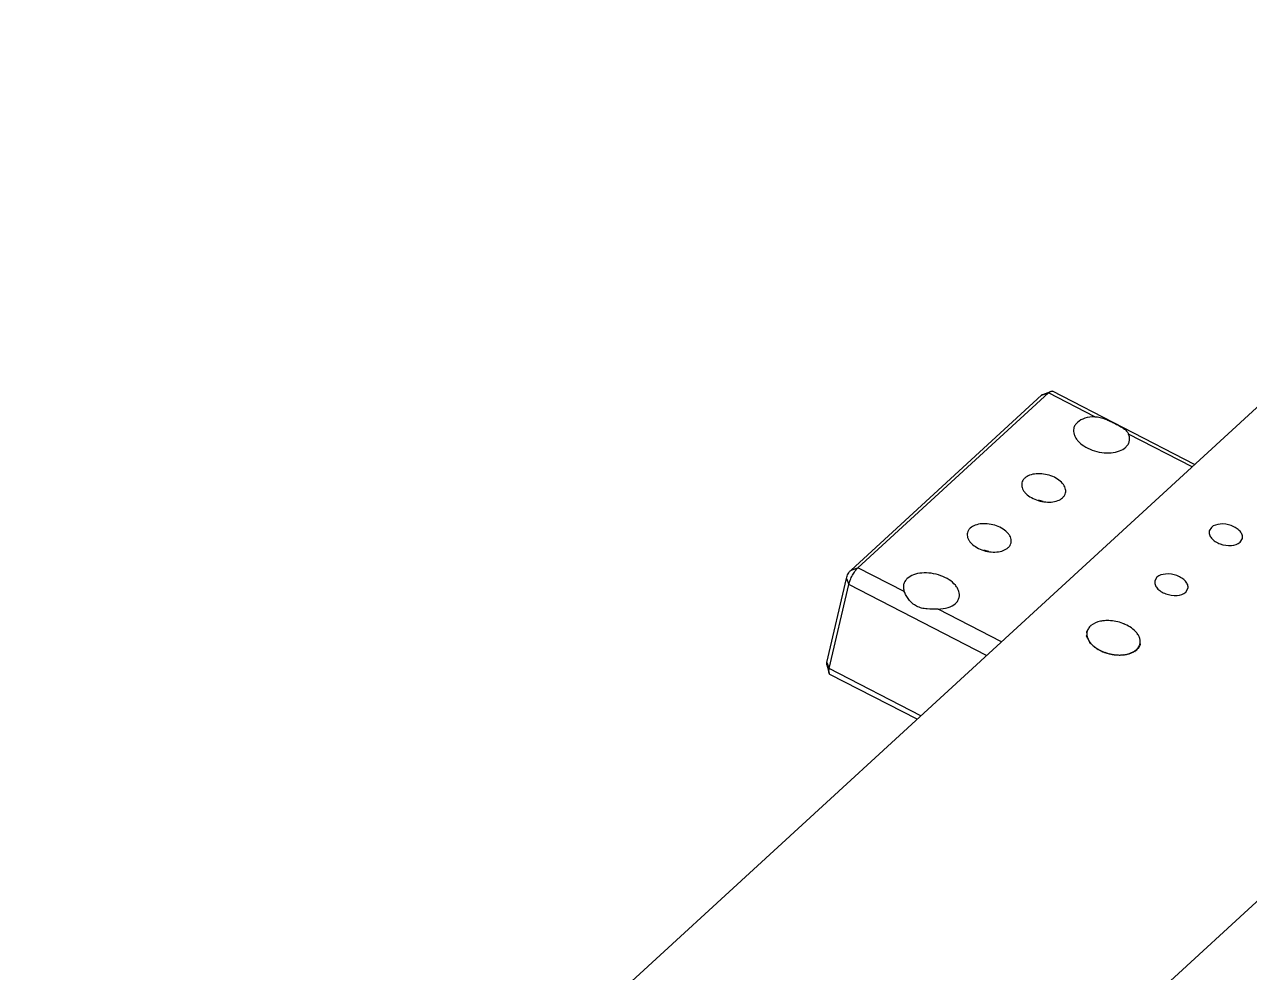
# Model space of a CAD drawing. Header units: millimetres. Extents: x 562 to 17351, y 2396 to 6995.
# Drawn here: x 9590.1 to 9680.4, y 3417 to 3486.9 of the extents above; entities that cross this region are included whole.
import ezdxf

# ---------------------------------------------------------------- set-up
doc = ezdxf.new("R2010")
doc.units = ezdxf.units.MM
doc.layers.add('02___PRT_ALL_AXES', color=7, linetype='Continuous')

msp = doc.modelspace()

# ---------------------------------------------------------------- linework, layer by layer
at = {"color": 7, "linetype": 'Continuous'}
for p, q in [((9711.66, 3486.86), (9543.718, 3332.728)), ((9737.055, 3473.775), (9569.113, 3319.643)), ((9651.545, 3446.842), (9665.582, 3459.724)), ((9665.069, 3459.556), (9665.582, 3459.724)), ((9665.153, 3459.613), (9665.75, 3459.838)), ((9668.994, 3457.967), (9665.582, 3459.724)), ((9676.338, 3454.442), (9665.861, 3459.84)), ((9651.032, 3446.673), (9665.069, 3459.556)), ((9651.032, 3446.673), (9651.545, 3446.842)), ((9654.957, 3445.084), (9651.545, 3446.842)), ((9649.259, 3439.87), (9650.692, 3446.056)), ((9649.431, 3439.421), (9650.864, 3445.608)), ((9650.692, 3446.056), (9650.864, 3445.608)), ((9661.014, 3440.379), (9650.864, 3445.608)), ((9668.36, 3442.096), (9668.41, 3442.094)), ((9668.415, 3441.807), (9668.365, 3441.819)), ((9668.417, 3442.13), (9668.371, 3442.149)), ((9668.377, 3441.763), (9668.424, 3441.769)), ((9668.428, 3441.752), (9668.377, 3441.763)), ((9668.393, 3441.706), (9668.439, 3441.714)), ((9668.444, 3441.697), (9668.393, 3441.706)), ((9668.568, 3441.369), (9668.606, 3441.385)), ((9668.618, 3441.368), (9668.568, 3441.369)), ((9668.609, 3441.314), (9668.646, 3441.331)), ((9668.659, 3441.315), (9668.609, 3441.314)), ((9668.654, 3441.26), (9668.689, 3441.279)), ((9668.703, 3441.263), (9668.654, 3441.26)), ((9668.988, 3440.957), (9669.012, 3440.982)), ((9669.031, 3440.967), (9668.988, 3440.957)), ((9669.054, 3440.91), (9669.076, 3440.936)), ((9669.096, 3440.922), (9669.054, 3440.91)), ((9669.122, 3440.866), (9669.142, 3440.892)), ((9669.162, 3440.879), (9669.122, 3440.866)), ((9672.056, 3440.75), (9672.007, 3440.767)), ((9672.022, 3440.778), (9672.056, 3440.75)), ((9672.102, 3440.79), (9672.053, 3440.806)), ((9672.067, 3440.818), (9672.102, 3440.79)), ((9672.146, 3440.832), (9672.096, 3440.846)), ((9672.108, 3440.859), (9672.146, 3440.832)), ((9672.185, 3440.876), (9672.135, 3440.889)), ((9672.147, 3440.902), (9672.185, 3440.876)), ((9672.222, 3440.921), (9672.171, 3440.932)), ((9672.182, 3440.946), (9672.222, 3440.921)), ((9672.254, 3440.967), (9672.204, 3440.978)), ((9672.213, 3440.992), (9672.254, 3440.967)), ((9672.284, 3441.015), (9672.233, 3441.024)), ((9672.241, 3441.039), (9672.284, 3441.015)), ((9672.309, 3441.064), (9672.258, 3441.072)), ((9672.265, 3441.087), (9672.309, 3441.064)), ((9672.331, 3441.115), (9672.28, 3441.121)), ((9672.286, 3441.136), (9672.331, 3441.115)), ((9672.349, 3441.166), (9672.298, 3441.171)), ((9672.303, 3441.187), (9672.349, 3441.166)), ((9672.364, 3441.219), (9672.313, 3441.222)), ((9672.317, 3441.238), (9672.364, 3441.219)), ((9649.259, 3439.87), (9649.431, 3439.421)), ((9669.575, 3440.632), (9669.582, 3440.663)), ((9669.606, 3440.653), (9669.575, 3440.632)), ((9669.656, 3440.6), (9669.661, 3440.631)), ((9669.686, 3440.622), (9669.656, 3440.6)), ((9669.739, 3440.57), (9669.742, 3440.601)), ((9669.767, 3440.592), (9669.739, 3440.57)), ((9670.257, 3440.435), (9670.246, 3440.467)), ((9670.273, 3440.463), (9670.257, 3440.435)), ((9670.345, 3440.42), (9670.332, 3440.453)), ((9670.358, 3440.449), (9670.345, 3440.42)), ((9670.433, 3440.408), (9670.418, 3440.441)), ((9670.444, 3440.438), (9670.433, 3440.408)), ((9670.952, 3440.388), (9670.925, 3440.419)), ((9670.951, 3440.42), (9670.952, 3440.388)), ((9671.036, 3440.393), (9671.007, 3440.423)), ((9671.032, 3440.425), (9671.036, 3440.393)), ((9671.118, 3440.4), (9671.088, 3440.43)), ((9671.112, 3440.433), (9671.118, 3440.4)), ((9671.278, 3440.423), (9671.244, 3440.452)), ((9671.268, 3440.456), (9671.278, 3440.423)), ((9671.356, 3440.438), (9671.32, 3440.466)), ((9671.343, 3440.471), (9671.356, 3440.438)), ((9671.432, 3440.455), (9671.395, 3440.483)), ((9671.417, 3440.488), (9671.432, 3440.455)), ((9671.505, 3440.475), (9671.467, 3440.501)), ((9671.489, 3440.508), (9671.505, 3440.475)), ((9671.577, 3440.497), (9671.537, 3440.523)), ((9671.558, 3440.529), (9671.577, 3440.497)), ((9671.646, 3440.521), (9671.605, 3440.546)), ((9671.625, 3440.553), (9671.646, 3440.521)), ((9671.713, 3440.548), (9671.67, 3440.571)), ((9671.69, 3440.58), (9671.713, 3440.548)), ((9671.777, 3440.576), (9671.733, 3440.599)), ((9671.752, 3440.608), (9671.777, 3440.576)), ((9671.839, 3440.607), (9671.794, 3440.628)), ((9671.812, 3440.638), (9671.839, 3440.607)), ((9671.898, 3440.64), (9671.852, 3440.66)), ((9671.869, 3440.67), (9671.898, 3440.64)), ((9671.953, 3440.674), (9671.907, 3440.694)), ((9671.923, 3440.704), (9671.953, 3440.674)), ((9672.006, 3440.711), (9671.959, 3440.729)), ((9671.974, 3440.74), (9672.006, 3440.711)), ((9649.249, 3439.701), (9649.412, 3439.084)), ((9656.182, 3435.943), (9649.431, 3439.421)), ((9655.898, 3435.683), (9649.474, 3438.993))]:
    msp.add_line(p, q, dxfattribs=at)
for centre, radius, start, end in [((9664.392, 3449.133), 2.706, 73.04452, 80.86787), ((9660.382, 3445.452), 2.706, 73.04452, 80.86787), ((9669.14, 3441.968), 0.741, 167.39907, 170.24393), ((9669.289, 3441.979), 0.891, 191.1388, 193.6548), ((9669.338, 3441.992), 0.941, 194.75208, 197.1773), ((9669.393, 3442.009), 0.999, 198.23312, 200.564), ((9669.453, 3442.033), 1.064, 201.57731, 203.81247), ((9669.519, 3442.062), 1.135, 204.78312, 206.923), ((9669.588, 3442.099), 1.214, 207.85159, 209.89813), ((9669.662, 3442.141), 1.299, 210.78581, 212.74209), ((9669.738, 3442.191), 1.39, 213.59045, 215.46038), ((9669.816, 3442.248), 1.486, 216.27134, 218.0594), ((9669.896, 3442.311), 1.588, 218.83504, 220.54607), ((9669.976, 3442.38), 1.694, 221.28861, 222.92761), ((9670.055, 3442.455), 1.803, 223.63931, 225.21135), ((9670.134, 3442.535), 1.915, 225.89445, 227.40453), ((9670.21, 3442.62), 2.029, 228.06123, 229.51425), ((9670.285, 3442.707), 2.144, 230.1467, 231.54736), ((9670.355, 3442.797), 2.259, 232.15761, 233.51046), ((9670.422, 3442.889), 2.372, 234.10047, 235.4098), ((9670.485, 3442.981), 2.483, 235.98145, 237.25138), ((9670.543, 3443.072), 2.591, 237.80643, 239.04084), ((9670.596, 3443.161), 2.695, 239.58098, 240.78356), ((9670.643, 3443.247), 2.793, 241.31037, 242.48463), ((9671.291, 3441.656), 1.142, 306.70906, 308.84023), ((9671.327, 3441.612), 1.086, 309.81424, 310.54904), ((9671.342, 3441.594), 1.062, 310.5463, 312.03796), ((9671.381, 3441.552), 1.004, 313.04266, 315.36473), ((9671.423, 3441.511), 0.946, 316.41666, 318.83329), ((9671.462, 3441.478), 0.895, 319.92681, 322.43464), ((9671.497, 3441.452), 0.851, 323.56778, 326.16102), ((9671.527, 3441.432), 0.814, 327.33063, 330.00087), ((9671.553, 3441.417), 0.785, 331.20261, 333.93875), ((9671.573, 3441.408), 0.763, 335.1671, 337.95551), ((9671.586, 3441.402), 0.749, 339.20387, 342.02877), ((9671.594, 3441.4), 0.741, 343.28967, 346.13368), ((9671.594, 3441.4), 0.741, 347.39907, 350.24393), ((9670.685, 3443.328), 2.885, 242.99963, 244.14887), ((9670.722, 3443.404), 2.969, 244.6535, 245.7809), ((9670.753, 3443.474), 3.045, 246.27653, 247.38511), ((9670.778, 3443.535), 3.112, 247.87305, 248.96571), ((9670.798, 3443.589), 3.169, 249.44721, 250.52675), ((9670.814, 3443.632), 3.215, 251.00305, 252.07217), ((9670.825, 3443.666), 3.25, 252.54443, 253.60577), ((9670.831, 3443.689), 3.274, 254.07516, 255.1313), ((9670.834, 3443.701), 3.287, 255.59896, 256.65245), ((9670.835, 3443.702), 3.287, 257.1195, 258.17287), ((9670.832, 3443.691), 3.276, 258.64043, 259.69622), ((9670.828, 3443.668), 3.253, 260.1654, 261.22615), ((9670.823, 3443.634), 3.219, 261.6981, 262.7664), ((9670.818, 3443.589), 3.173, 263.24227, 264.32073), ((9670.806, 3443.218), 2.802, 271.27256, 272.44436), ((9670.81, 3443.121), 2.704, 272.97002, 274.16985), ((9670.818, 3443.018), 2.601, 274.70869, 275.94001), ((9670.83, 3442.911), 2.494, 276.49362, 277.76011), ((9670.846, 3442.801), 2.383, 278.33015, 279.63568), ((9670.865, 3442.689), 2.269, 280.22392, 281.57257), ((9670.889, 3442.577), 2.155, 282.18088, 283.57694), ((9670.916, 3442.466), 2.04, 284.20726, 285.65525), ((9670.948, 3442.356), 1.926, 286.30963, 287.81424), ((9670.983, 3442.249), 1.813, 288.49481, 290.06092), ((9671.021, 3442.146), 1.704, 290.76989, 292.4025), ((9671.062, 3442.049), 1.598, 293.1421, 294.84626), ((9671.106, 3441.956), 1.496, 295.61876, 297.39951), ((9671.151, 3441.871), 1.399, 298.20711, 300.06929), ((9671.197, 3441.792), 1.307, 300.91412, 302.86226), ((9671.244, 3441.72), 1.222, 303.74624, 305.78431)]:
    msp.add_arc(centre, radius, start, end, dxfattribs=at)
for points, knots in [([(9665.582, 3459.724), (9665.61, 3459.75), (9665.662, 3459.793), (9665.722, 3459.827), (9665.75, 3459.838)], [0, 0, 0, 0, 0.556608, 1, 1, 1, 1]), ([(9665.75, 3459.838), (9665.769, 3459.845), (9665.806, 3459.855), (9665.846, 3459.848), (9665.861, 3459.84)], [0, 0, 0, 0, 0.548484, 1, 1, 1, 1]), ([(9665.069, 3459.556), (9665.076, 3459.562), (9665.102, 3459.585), (9665.131, 3459.604), (9665.153, 3459.613)], [0, 0, 0, 0, 0.292332, 1, 1, 1, 1]), ([(9650.692, 3446.056), (9650.705, 3446.113), (9650.744, 3446.23), (9650.824, 3446.397), (9650.92, 3446.549), (9650.994, 3446.638), (9651.032, 3446.673)], [0, 0, 0, 0, 0.244292, 0.51699, 0.780739, 1, 1, 1, 1]), ([(9650.864, 3445.608), (9650.891, 3445.721), (9650.97, 3445.955), (9651.13, 3446.29), (9651.321, 3446.594), (9651.468, 3446.771), (9651.545, 3446.842)], [0, 0, 0, 0, 0.244282, 0.516992, 0.780747, 1, 1, 1, 1]), ([(9649.249, 3439.701), (9649.243, 3439.724), (9649.242, 3439.782), (9649.251, 3439.838), (9649.259, 3439.87)], [0, 0, 0, 0, 0.4246, 1, 1, 1, 1]), ([(9649.412, 3439.084), (9649.399, 3439.131), (9649.397, 3439.246), (9649.416, 3439.358), (9649.431, 3439.421)], [0, 0, 0, 0, 0.424426, 1, 1, 1, 1]), ([(9649.474, 3438.993), (9649.459, 3439), (9649.431, 3439.028), (9649.417, 3439.064), (9649.412, 3439.084)], [0, 0, 0, 0, 0.451509, 1, 1, 1, 1])]:
    msp.add_open_spline(points, degree=3, knots=knots, dxfattribs=at)
at = {"layer": '02___PRT_ALL_AXES', "color": 7, "linetype": 'Continuous'}
for p, q in [((9676.157, 3454.276), (9671.482, 3456.684)), ((9677.581, 3449.821), (9677.421, 3449.558)), ((9679.697, 3448.73), (9679.857, 3448.993)), ((9673.57, 3446.14), (9673.411, 3445.877)), ((9675.686, 3445.05), (9675.846, 3445.313)), ((9662.12, 3441.393), (9657.445, 3443.802))]:
    msp.add_line(p, q, dxfattribs=at)
for centre, radius, start, end in [((9669.375, 3441.792), 1.037, 130.7735, 132.53842), ((9669.93, 3440.117), 2.834, 88.13942, 94.35974), ((9669.964, 3439.854), 3.089, 67.48636, 69.20645), ((9669.984, 3439.903), 3.035, 65.80155, 67.48699), ((9669.137, 3441.969), 0.737, 166.95367, 169.87361), ((9669.134, 3441.97), 0.735, 162.61873, 166.95188), ((9669.32, 3441.987), 0.923, 194.22151, 196.13763), ((9669.143, 3441.967), 0.744, 158.5839, 162.60872), ((9669.167, 3441.957), 0.769, 153.258, 158.57124), ((9669.352, 3441.818), 1.002, 132.54084, 134.28656), ((9671.242, 3441.318), 1.106, 22.72281, 25.94473), ((9671.318, 3441.35), 1.024, 18.48957, 22.73353), ((9671.379, 3441.37), 0.96, 16.14065, 18.46716), ((9669.791, 3442.228), 1.455, 215.12265, 217.97451), ((9669.861, 3442.282), 1.543, 217.96821, 219.92707), ((9670.403, 3442.861), 2.338, 233.36725, 235.42406), ((9670.462, 3442.946), 2.441, 235.4225, 237.05137), ((9671.353, 3441.583), 1.046, 310.03823, 312.53211), ((9671.593, 3441.401), 0.742, 339.38551, 342.61215), ((9671.414, 3441.381), 0.923, 14.22151, 16.13763), ((9671.6, 3441.398), 0.735, 342.61873, 346.95188), ((9671.452, 3441.39), 0.884, 10.227, 14.23279), ((9671.597, 3441.399), 0.737, 346.9539, 350.09443), ((9671.493, 3441.397), 0.842, 6.27083, 10.22308), ((9671.592, 3441.4), 0.743, 350.09456, 352.76051), ((9671.567, 3441.402), 0.768, 352.81356, 2.24375), ((9671.527, 3441.401), 0.808, 2.21818, 6.26788), ((9670.813, 3443.087), 2.67, 273.0236, 274.70886), ((9670.821, 3442.986), 2.569, 274.70899, 276.57748), ((9670.996, 3442.211), 1.773, 288.65159, 290.81393), ((9671.031, 3442.118), 1.673, 290.81339, 293.34279)]:
    msp.add_arc(centre, radius, start, end, dxfattribs=at)
for points, knots in [([(9668.994, 3457.967), (9668.745, 3457.964), (9668.285, 3457.905), (9667.862, 3457.692), (9667.708, 3457.551)], [0, 0, 0, 0, 0.544635, 1, 1, 1, 1]), ([(9668.994, 3457.967), (9669.258, 3457.969), (9669.658, 3457.856), (9670.142, 3457.632), (9670.494, 3457.452), (9670.821, 3457.282), (9671.107, 3457.117), (9671.342, 3456.93), (9671.448, 3456.769), (9671.482, 3456.684)], [0, 0, 0, 0, 0.276587, 0.419319, 0.559428, 0.689194, 0.803793, 0.904745, 1, 1, 1, 1]), ([(9667.44, 3457.109), (9667.423, 3457.038), (9667.411, 3456.886), (9667.455, 3456.654), (9667.56, 3456.424), (9667.783, 3456.116), (9668.193, 3455.777), (9668.803, 3455.482), (9669.487, 3455.312), (9670.172, 3455.287), (9670.784, 3455.407), (9671.133, 3455.599), (9671.263, 3455.719)], [0, 0, 0, 0, 0.045477, 0.093106, 0.14454, 0.200712, 0.327308, 0.469199, 0.617262, 0.760729, 0.89004, 1, 1, 1, 1]), ([(9667.708, 3457.551), (9667.642, 3457.491), (9667.527, 3457.356), (9667.459, 3457.192), (9667.44, 3457.109)], [0, 0, 0, 0, 0.514852, 1, 1, 1, 1]), ([(9671.263, 3455.719), (9671.33, 3455.78), (9671.444, 3455.915), (9671.512, 3456.079), (9671.532, 3456.161)], [0, 0, 0, 0, 0.514871, 1, 1, 1, 1]), ([(9671.532, 3456.161), (9671.551, 3456.245), (9671.562, 3456.426), (9671.516, 3456.6), (9671.482, 3456.684)], [0, 0, 0, 0, 0.484705, 1, 1, 1, 1]), ([(9663.828, 3453.444), (9663.776, 3453.397), (9663.686, 3453.291), (9663.632, 3453.162), (9663.617, 3453.097)], [0, 0, 0, 0, 0.514815, 1, 1, 1, 1]), ([(9666.832, 3452.352), (9666.845, 3452.408), (9666.855, 3452.528), (9666.82, 3452.71), (9666.738, 3452.891), (9666.563, 3453.133), (9666.24, 3453.399), (9665.761, 3453.631), (9665.223, 3453.764), (9664.685, 3453.784), (9664.204, 3453.689), (9663.931, 3453.539), (9663.828, 3453.444)], [0, 0, 0, 0, 0.045475, 0.093104, 0.144538, 0.20071, 0.327306, 0.469198, 0.61726, 0.760729, 0.890038, 1, 1, 1, 1]), ([(9663.617, 3453.097), (9663.604, 3453.041), (9663.594, 3452.921), (9663.629, 3452.739), (9663.711, 3452.558), (9663.886, 3452.316), (9664.209, 3452.05), (9664.688, 3451.818), (9665.226, 3451.685), (9665.764, 3451.665), (9666.245, 3451.76), (9666.518, 3451.911), (9666.621, 3452.005)], [0, 0, 0, 0, 0.045475, 0.093104, 0.144538, 0.20071, 0.327306, 0.469198, 0.61726, 0.760729, 0.890038, 1, 1, 1, 1]), ([(9666.621, 3452.005), (9666.673, 3452.053), (9666.763, 3452.158), (9666.817, 3452.287), (9666.832, 3452.352)], [0, 0, 0, 0, 0.514815, 1, 1, 1, 1]), ([(9662.821, 3448.671), (9662.834, 3448.728), (9662.844, 3448.847), (9662.809, 3449.029), (9662.727, 3449.21), (9662.552, 3449.452), (9662.23, 3449.719), (9661.75, 3449.95), (9661.213, 3450.083), (9660.675, 3450.103), (9660.194, 3450.009), (9659.92, 3449.858), (9659.817, 3449.763)], [0, 0, 0, 0, 0.045475, 0.093104, 0.144538, 0.20071, 0.327306, 0.469198, 0.61726, 0.760729, 0.890038, 1, 1, 1, 1]), ([(9679.857, 3448.993), (9679.877, 3449.08), (9679.861, 3449.282), (9679.69, 3449.554), (9679.409, 3449.787), (9678.921, 3450.021), (9678.276, 3450.123), (9677.748, 3449.974), (9677.581, 3449.821)], [0, 0, 0, 0, 0.092844, 0.200571, 0.327939, 0.470691, 0.762322, 1, 1, 1, 1]), ([(9659.607, 3449.416), (9659.594, 3449.36), (9659.584, 3449.24), (9659.618, 3449.058), (9659.701, 3448.878), (9659.876, 3448.636), (9660.198, 3448.369), (9660.678, 3448.138), (9661.215, 3448.004), (9661.753, 3447.984), (9662.234, 3448.079), (9662.508, 3448.23), (9662.611, 3448.324)], [0, 0, 0, 0, 0.045475, 0.093104, 0.144538, 0.20071, 0.327306, 0.469198, 0.61726, 0.760729, 0.890038, 1, 1, 1, 1]), ([(9659.817, 3449.763), (9659.765, 3449.716), (9659.675, 3449.61), (9659.622, 3449.481), (9659.607, 3449.416)], [0, 0, 0, 0, 0.514815, 1, 1, 1, 1]), ([(9677.421, 3449.558), (9677.401, 3449.471), (9677.416, 3449.269), (9677.588, 3448.998), (9677.869, 3448.764), (9678.357, 3448.53), (9679.002, 3448.428), (9679.53, 3448.577), (9679.697, 3448.73)], [0, 0, 0, 0, 0.092844, 0.200571, 0.327939, 0.470691, 0.762322, 1, 1, 1, 1]), ([(9662.611, 3448.324), (9662.663, 3448.372), (9662.753, 3448.478), (9662.806, 3448.607), (9662.821, 3448.671)], [0, 0, 0, 0, 0.514815, 1, 1, 1, 1]), ([(9658.999, 3444.659), (9659.015, 3444.731), (9659.028, 3444.883), (9658.983, 3445.114), (9658.879, 3445.344), (9658.656, 3445.653), (9658.246, 3445.992), (9657.635, 3446.286), (9656.951, 3446.456), (9656.266, 3446.481), (9655.654, 3446.361), (9655.306, 3446.169), (9655.175, 3446.049)], [0, 0, 0, 0, 0.045477, 0.093106, 0.14454, 0.200712, 0.327308, 0.469199, 0.617262, 0.760729, 0.89004, 1, 1, 1, 1]), ([(9675.846, 3445.313), (9675.866, 3445.399), (9675.851, 3445.601), (9675.679, 3445.873), (9675.398, 3446.106), (9674.91, 3446.34), (9674.265, 3446.443), (9673.737, 3446.294), (9673.57, 3446.14)], [0, 0, 0, 0, 0.092844, 0.200571, 0.327939, 0.470691, 0.762322, 1, 1, 1, 1]), ([(9654.907, 3445.607), (9654.888, 3445.523), (9654.877, 3445.343), (9654.923, 3445.169), (9654.957, 3445.084)], [0, 0, 0, 0, 0.484705, 1, 1, 1, 1]), ([(9655.175, 3446.049), (9655.109, 3445.988), (9654.994, 3445.854), (9654.926, 3445.689), (9654.907, 3445.607)], [0, 0, 0, 0, 0.514871, 1, 1, 1, 1]), ([(9673.411, 3445.877), (9673.39, 3445.791), (9673.406, 3445.588), (9673.577, 3445.317), (9673.858, 3445.084), (9674.346, 3444.85), (9674.992, 3444.747), (9675.519, 3444.896), (9675.686, 3445.05)], [0, 0, 0, 0, 0.092844, 0.200571, 0.327939, 0.470691, 0.762322, 1, 1, 1, 1]), ([(9657.445, 3443.802), (9657.174, 3443.799), (9656.767, 3443.784), (9656.234, 3443.861), (9655.859, 3443.996), (9655.538, 3444.217), (9655.283, 3444.493), (9655.092, 3444.786), (9654.995, 3444.987), (9654.957, 3445.084)], [0, 0, 0, 0, 0.267276, 0.399819, 0.529389, 0.656459, 0.780229, 0.897131, 1, 1, 1, 1]), ([(9658.73, 3444.217), (9658.797, 3444.278), (9658.911, 3444.412), (9658.979, 3444.577), (9658.999, 3444.659)], [0, 0, 0, 0, 0.514852, 1, 1, 1, 1]), ([(9657.445, 3443.802), (9657.694, 3443.805), (9658.153, 3443.863), (9658.577, 3444.076), (9658.73, 3444.217)], [0, 0, 0, 0, 0.544635, 1, 1, 1, 1]), ([(9669.715, 3442.944), (9669.613, 3442.936), (9669.255, 3442.888), (9668.896, 3442.748), (9668.698, 3442.578)], [0, 0, 0, 0, 0.280049, 1, 1, 1, 1]), ([(9672.236, 3441.802), (9672.193, 3441.89), (9671.945, 3442.269), (9671.548, 3442.528), (9671.229, 3442.672)], [0, 0, 0, 0, 0.219129, 1, 1, 1, 1]), ([(9668.434, 3441.731), (9668.442, 3441.702), (9668.483, 3441.582), (9668.546, 3441.47), (9668.601, 3441.391)], [0, 0, 0, 0, 0.237966, 1, 1, 1, 1]), ([(9668.678, 3441.292), (9668.701, 3441.265), (9668.801, 3441.152), (9668.916, 3441.053), (9669.008, 3440.985)], [0, 0, 0, 0, 0.238793, 1, 1, 1, 1]), ([(9671.694, 3440.581), (9671.726, 3440.595), (9671.843, 3440.65), (9671.953, 3440.72), (9672.026, 3440.782)], [0, 0, 0, 0, 0.263431, 1, 1, 1, 1]), ([(9672.06, 3440.812), (9672.086, 3440.835), (9672.18, 3440.931), (9672.253, 3441.047), (9672.287, 3441.14)], [0, 0, 0, 0, 0.26133, 1, 1, 1, 1]), ([(9669.587, 3440.661), (9669.912, 3440.526), (9670.375, 3440.418), (9670.841, 3440.414), (9670.954, 3440.42)], [0, 0, 0, 0, 0.755362, 1, 1, 1, 1]), ([(9671.116, 3440.434), (9671.155, 3440.438), (9671.306, 3440.459), (9671.456, 3440.495), (9671.563, 3440.531)], [0, 0, 0, 0, 0.259726, 1, 1, 1, 1])]:
    msp.add_open_spline(points, degree=3, knots=knots, dxfattribs=at)
for points in [[(9671.06, 3442.742), (9670.73, 3442.867), (9670.375, 3442.939), (9670.022, 3442.95)], [(9668.411, 3442.099), (9668.391, 3441.988), (9668.398, 3441.87), (9668.426, 3441.761)], [(9668.652, 3442.535), (9668.583, 3442.468), (9668.523, 3442.389), (9668.48, 3442.303)], [(9669.134, 3440.897), (9669.277, 3440.805), (9669.43, 3440.726), (9669.587, 3440.661)]]:
    msp.add_open_spline(points, degree=3, dxfattribs=at)

doc.saveas('drawing.dxf')
